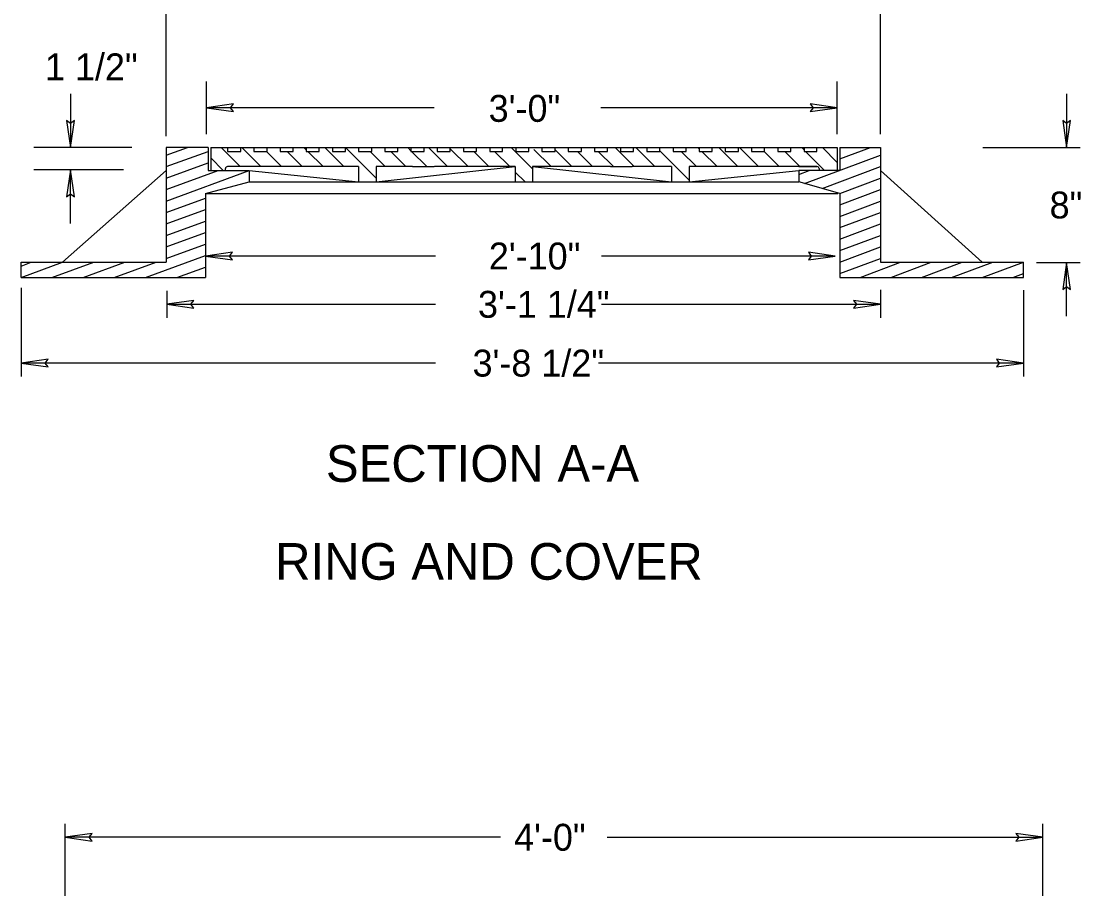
# Model space of a CAD drawing. Extents: x 507591 to 508640, y 495586 to 496246.
# Drawn here: x 508126.8 to 508256.9, y 495951.7 to 496059 of the extents above; entities that cross this region are included whole.
import ezdxf

# ---------------------------------------------------------------- set-up
doc = ezdxf.new("R2010")
doc.units = 0
doc.layers.add('1', color=7, linetype='Continuous')

msp = doc.modelspace()

# ---------------------------------------------------------------- linework, layer by layer
at = {"layer": '1'}
for p, q in [((508144.59, 496044.94), (508144.59, 496067.67)), ((508232.25, 496045.18), (508232.25, 496067.67)), ((508149.52, 496045.18), (508149.52, 496051.63)), ((508226.96, 496045.18), (508226.96, 496051.63)), ((508132.84, 496050.13), (508132.84, 496043.53)), ((508255.11, 496050.13), (508255.11, 496043.53)), ((508177.5, 496048.4), (508149.52, 496048.4)), ((508226.96, 496048.4), (508197.95, 496048.4)), ((508140.38, 496043.53), (508128.35, 496043.53)), ((508144.59, 496042.57), (508147.2, 496043.53)), ((508149.73, 496043.53), (508144.59, 496043.53)), ((508144.59, 496043.53), (508144.59, 496029.46)), ((508144.59, 496041.19), (508149.73, 496043.05)), ((508149.73, 496043.53), (508149.73, 496040.71)), ((508149.73, 496043.53), (508149.73, 496040.71)), ((508150.05, 496043.53), (508150.05, 496040.71)), ((508150.05, 496043.53), (508150.1, 496043.53)), ((508150.1, 496043.53), (508226.89, 496043.53)), ((508151.32, 496043.53), (508153.66, 496041.19)), ((508152.13, 496043.53), (508152.13, 496043.05)), ((508152.13, 496043.05), (508153.74, 496043.05)), ((508153.74, 496043.05), (508153.74, 496043.53)), ((508153.86, 496043.53), (508156.2, 496041.19)), ((508155.35, 496043.53), (508155.35, 496043.05)), ((508155.35, 496043.05), (508156.97, 496043.05)), ((508156.89, 496043.05), (508158.75, 496041.19)), ((508156.97, 496043.05), (508156.97, 496043.53)), ((508158.58, 496043.53), (508158.58, 496043.05)), ((508158.58, 496043.05), (508160.16, 496043.05)), ((508159.43, 496043.05), (508161.29, 496041.19)), ((508160.16, 496043.05), (508160.16, 496043.53)), ((508161.5, 496043.53), (508161.77, 496043.26)), ((508161.77, 496043.53), (508161.77, 496043.05)), ((508161.77, 496043.05), (508163.38, 496043.05)), ((508161.98, 496043.05), (508163.84, 496041.19)), ((508163.38, 496043.05), (508163.38, 496043.53)), ((508164.04, 496043.53), (508166.38, 496041.19)), ((508164.99, 496043.53), (508164.99, 496043.05)), ((508164.99, 496043.05), (508166.6, 496043.05)), ((508166.6, 496043.05), (508166.6, 496043.53)), ((508166.6, 496043.51), (508170.37, 496039.75)), ((508168.21, 496043.53), (508168.21, 496043.05)), ((508168.21, 496043.05), (508169.83, 496043.05)), ((508169.62, 496043.05), (508171.48, 496041.19)), ((508169.83, 496043.05), (508169.83, 496043.53)), ((508171.44, 496043.53), (508171.44, 496043.05)), ((508171.44, 496043.05), (508173.02, 496043.05)), ((508172.16, 496043.05), (508174.02, 496041.19)), ((508173.02, 496043.05), (508173.02, 496043.53)), ((508174.23, 496043.53), (508174.63, 496043.13)), ((508174.63, 496043.53), (508174.63, 496043.05)), ((508174.63, 496043.05), (508176.24, 496043.05)), ((508174.71, 496043.05), (508176.57, 496041.19)), ((508176.24, 496043.05), (508176.24, 496043.53)), ((508176.77, 496043.53), (508179.11, 496041.19)), ((508177.85, 496043.53), (508177.85, 496043.05)), ((508177.85, 496043.05), (508179.46, 496043.05)), ((508179.46, 496043.05), (508179.46, 496043.53)), ((508179.46, 496043.38), (508181.66, 496041.19)), ((508181.07, 496043.53), (508181.07, 496043.05)), ((508181.07, 496043.05), (508182.69, 496043.05)), ((508182.34, 496043.05), (508184.2, 496041.19)), ((508182.69, 496043.05), (508182.69, 496043.53)), ((508184.3, 496043.53), (508184.3, 496043.05)), ((508184.3, 496043.05), (508185.88, 496043.05)), ((508184.89, 496043.05), (508186.75, 496041.19)), ((508185.88, 496043.05), (508185.88, 496043.53)), ((508186.95, 496043.53), (508189.56, 496040.92)), ((508187.49, 496043.53), (508187.49, 496043.05)), ((508187.49, 496043.05), (508189.1, 496043.05)), ((508189.1, 496043.05), (508189.1, 496043.53)), ((508189.73, 496043.3), (508191.84, 496041.19)), ((508190.71, 496043.53), (508190.71, 496043.05)), ((508190.71, 496043.05), (508192.32, 496043.05)), ((508192.32, 496043.05), (508192.32, 496043.53)), ((508192.32, 496043.25), (508194.38, 496041.19)), ((508193.94, 496043.53), (508193.94, 496043.05)), ((508193.94, 496043.05), (508195.55, 496043.05)), ((508195.07, 496043.05), (508196.93, 496041.19)), ((508195.55, 496043.05), (508195.55, 496043.53)), ((508197.16, 496043.53), (508197.16, 496043.05)), ((508197.16, 496043.05), (508198.74, 496043.05)), ((508197.62, 496043.05), (508199.48, 496041.19)), ((508198.74, 496043.05), (508198.74, 496043.53)), ((508199.68, 496043.53), (508202.02, 496041.19)), ((508200.35, 496043.53), (508200.35, 496043.05)), ((508200.35, 496043.05), (508201.96, 496043.05)), ((508201.96, 496043.05), (508201.96, 496043.53)), ((508202.23, 496043.53), (508204.57, 496041.19)), ((508203.57, 496043.53), (508203.57, 496043.05)), ((508203.57, 496043.05), (508205.18, 496043.05)), ((508205.18, 496043.05), (508205.18, 496043.53)), ((508205.18, 496043.12), (508208.78, 496039.52)), ((508206.8, 496043.53), (508206.8, 496043.05)), ((508206.8, 496043.05), (508208.41, 496043.05)), ((508207.8, 496043.05), (508209.66, 496041.19)), ((508208.41, 496043.05), (508208.41, 496043.53)), ((508209.86, 496043.53), (508210.02, 496043.37)), ((508210.02, 496043.53), (508210.02, 496043.05)), ((508210.02, 496043.05), (508211.6, 496043.05)), ((508210.34, 496043.05), (508212.2, 496041.19)), ((508211.6, 496043.05), (508211.6, 496043.53)), ((508212.41, 496043.53), (508214.75, 496041.19)), ((508213.21, 496043.53), (508213.21, 496043.05)), ((508213.21, 496043.05), (508214.82, 496043.05)), ((508214.82, 496043.05), (508214.82, 496043.53)), ((508214.95, 496043.53), (508217.29, 496041.19)), ((508216.43, 496043.53), (508216.43, 496043.05)), ((508216.43, 496043.05), (508218.04, 496043.05)), ((508217.98, 496043.05), (508219.84, 496041.19)), ((508218.04, 496043.05), (508218.04, 496043.53)), ((508219.66, 496043.53), (508219.66, 496043.05)), ((508219.66, 496043.05), (508221.27, 496043.05)), ((508220.52, 496043.05), (508222.38, 496041.19)), ((508221.27, 496043.05), (508221.27, 496043.53)), ((508222.59, 496043.53), (508222.88, 496043.24)), ((508222.88, 496043.53), (508222.88, 496043.05)), ((508222.88, 496043.05), (508224.46, 496043.05)), ((508222.95, 496039.09), (508232.25, 496042.57)), ((508223.07, 496043.05), (508225.41, 496040.71)), ((508224.46, 496043.05), (508224.46, 496043.53)), ((508225.15, 496043.51), (508226.96, 496041.7)), ((508226.89, 496043.53), (508226.96, 496043.53)), ((508226.96, 496043.53), (508226.96, 496040.71)), ((508227.28, 496043.53), (508232.25, 496043.53)), ((508227.28, 496043.53), (508227.28, 496040.71)), ((508227.28, 496042.12), (508231.05, 496043.53)), ((508232.25, 496043.53), (508232.25, 496029.46)), ((508244.84, 496043.53), (508256.76, 496043.53)), ((508144.59, 496039.78), (508149.73, 496041.64)), ((508150.05, 496042.25), (508151.59, 496040.71)), ((508139.36, 496040.78), (508128.35, 496040.78)), ((508131.85, 496029.46), (508144.59, 496040.71)), ((508132.84, 496034.18), (508132.84, 496040.78)), ((508144.59, 496036.96), (508154.79, 496040.71)), ((508144.59, 496038.37), (508150.95, 496040.71)), ((508149.73, 496040.71), (508154.79, 496040.71)), ((508150.06, 496040.71), (508154.79, 496040.71)), ((508150.06, 496040.71), (508150.95, 496040.71)), ((508150.95, 496040.71), (508151.86, 496040.71)), ((508151.86, 496040.71), (508151.86, 496040.95)), ((508151.86, 496040.71), (508151.86, 496040.95)), ((508151.86, 496040.71), (508151.86, 496040.71)), ((508151.86, 496040.71), (508151.86, 496040.71)), ((508168.21, 496041.19), (508152.13, 496041.19)), ((508154.79, 496040.71), (508154.79, 496039.3)), ((508154.79, 496040.71), (508168.21, 496039.3)), ((508168.21, 496041.19), (508168.21, 496039.3)), ((508170.37, 496041.19), (508170.37, 496039.3)), ((508174.8, 496041.19), (508170.37, 496041.19)), ((508170.37, 496039.3), (508187.43, 496041.19)), ((508174.8, 496041.19), (508177.47, 496041.19)), ((508187.43, 496041.19), (508177.51, 496041.19)), ((508187.43, 496041.19), (508187.43, 496039.3)), ((508187.43, 496040.5), (508188.64, 496039.3)), ((508199.11, 496041.19), (508189.56, 496041.19)), ((508189.56, 496041.19), (508189.56, 496039.3)), ((508189.56, 496041.19), (508206.62, 496039.3)), ((508199.11, 496041.19), (508201.79, 496041.19)), ((508206.62, 496041.19), (508201.79, 496041.19)), ((508206.62, 496041.19), (508206.62, 496039.3)), ((508208.78, 496041.19), (508208.78, 496039.3)), ((508224.46, 496041.19), (508208.78, 496041.19)), ((508208.78, 496039.3), (508222.23, 496040.71)), ((508221.91, 496040.71), (508221.91, 496040.71)), ((508221.91, 496040.71), (508221.91, 496040.71)), ((508222.23, 496041.19), (508224.46, 496041.19)), ((508227.28, 496040.71), (508222.23, 496040.71)), ((508222.23, 496040.71), (508222.23, 496039.3)), ((508222.23, 496040.23), (508223.51, 496040.71)), ((508224.73, 496040.95), (508224.73, 496040.71)), ((508226.89, 496040.71), (508224.73, 496040.71)), ((508225.12, 496038.49), (508232.25, 496041.19)), ((508244.75, 496029.46), (508232.25, 496040.71)), ((508149.4, 496037.89), (508154.79, 496039.3)), ((508154.79, 496039.3), (508222.23, 496039.3)), ((508168.21, 496039.36), (508168.27, 496039.3)), ((508227.28, 496037.89), (508222.23, 496039.3)), ((508227.28, 496037.89), (508232.25, 496039.78)), ((508149.4, 496037.89), (508149.4, 496027.57)), ((508149.46, 496037.89), (508227.03, 496037.89)), ((508227.28, 496036.48), (508232.25, 496038.37)), ((508227.28, 496037.89), (508227.28, 496027.57)), ((508144.59, 496035.55), (508149.4, 496037.32)), ((508149.4, 496036.07), (508149.4, 496028.56)), ((508227.28, 496035.07), (508232.25, 496036.96)), ((508227.28, 496036.82), (508227.28, 496028.56)), ((508144.59, 496034.14), (508149.4, 496035.91)), ((508227.28, 496033.69), (508232.25, 496035.55)), ((508144.59, 496032.73), (508149.4, 496034.5)), ((508227.28, 496032.28), (508232.25, 496034.14)), ((508144.59, 496031.32), (508149.4, 496033.09)), ((508227.28, 496030.87), (508232.25, 496032.73)), ((508144.59, 496029.91), (508149.4, 496031.68)), ((508227.28, 496029.46), (508232.25, 496031.32)), ((508142.06, 496027.57), (508149.4, 496030.27)), ((508177.65, 496030.21), (508149.4, 496030.21)), ((508226.72, 496030.21), (508198, 496030.21)), ((508227.28, 496028.05), (508232.25, 496029.91)), ((508126.79, 496027.57), (508131.85, 496029.46)), ((508126.79, 496027.57), (508131.85, 496029.46)), ((508126.79, 496028.98), (508128.01, 496029.46)), ((508126.79, 496027.57), (508131.85, 496029.46)), ((508126.79, 496027.57), (508126.79, 496029.46)), ((508126.79, 496029.46), (508144.59, 496029.46)), ((508130.54, 496027.57), (508135.69, 496029.46)), ((508134.38, 496027.57), (508139.52, 496029.46)), ((508138.22, 496027.57), (508143.36, 496029.46)), ((508145.89, 496027.57), (508149.4, 496028.86)), ((508229.77, 496027.57), (508234.73, 496029.46)), ((508232.25, 496029.46), (508249.8, 496029.46)), ((508233.53, 496027.57), (508238.5, 496029.46)), ((508237.3, 496027.57), (508242.27, 496029.46)), ((508240.99, 496027.57), (508246.04, 496029.46)), ((508244.75, 496027.57), (508249.8, 496029.46)), ((508249.8, 496027.57), (508249.8, 496029.46)), ((508251.42, 496029.42), (508256.76, 496029.42)), ((508255.11, 496022.82), (508255.11, 496029.42)), ((508126.79, 496027.57), (508149.4, 496027.57)), ((508227.28, 496027.57), (508249.8, 496027.57)), ((508248.52, 496027.57), (508249.8, 496028.05)), ((508126.79, 496026.32), (508126.79, 496015.41)), ((508144.65, 496025.92), (508144.65, 496022.63)), ((508232.25, 496026.05), (508232.25, 496022.63)), ((508249.8, 496026), (508249.8, 496015.41)), ((508144.65, 496024.28), (508177.65, 496024.28)), ((508198, 496024.28), (508232.25, 496024.28)), ((508177.65, 496017.06), (508126.79, 496017.06)), ((508249.8, 496017.06), (508197.67, 496017.06)), ((508132.19, 495951.67), (508132.19, 495960.51)), ((508252.18, 495951.67), (508252.18, 495960.51)), ((508185.64, 495958.86), (508132.19, 495958.86)), ((508198.73, 495958.86), (508252.18, 495958.86))]:
    msp.add_line(p, q, dxfattribs=at)
for points in [[(508149.52, 496048.4), (508152.83, 496047.93), (508152.47, 496048.4), (508152.83, 496048.88)], [(508149.52, 496048.4), (508152.83, 496047.93), (508152.47, 496048.4), (508152.83, 496048.88)], [(508226.96, 496048.4), (508223.65, 496048.88), (508224.01, 496048.4), (508223.65, 496047.93)], [(508226.96, 496048.4), (508223.65, 496048.88), (508224.01, 496048.4), (508223.65, 496047.93)], [(508132.84, 496043.53), (508133.32, 496046.83), (508132.84, 496046.48), (508132.37, 496046.83)], [(508132.84, 496043.53), (508133.32, 496046.83), (508132.84, 496046.48), (508132.37, 496046.83)], [(508255.11, 496043.53), (508255.58, 496046.83), (508255.11, 496046.48), (508254.64, 496046.83)], [(508132.84, 496040.78), (508132.37, 496037.47), (508132.84, 496037.83), (508133.32, 496037.47)], [(508132.84, 496040.78), (508132.37, 496037.47), (508132.84, 496037.83), (508133.32, 496037.47)], [(508149.4, 496030.21), (508152.71, 496029.74), (508152.36, 496030.21), (508152.71, 496030.68)], [(508226.72, 496030.21), (508223.41, 496030.68), (508223.77, 496030.21), (508223.41, 496029.74)], [(508255.11, 496029.42), (508254.64, 496026.11), (508255.11, 496026.47), (508255.58, 496026.11)], [(508144.65, 496024.28), (508147.96, 496023.81), (508147.6, 496024.28), (508147.96, 496024.75)], [(508232.25, 496024.28), (508228.94, 496024.75), (508229.3, 496024.28), (508228.94, 496023.81)], [(508232.25, 496024.28), (508228.94, 496024.75), (508229.3, 496024.28), (508228.94, 496023.81)], [(508126.79, 496017.06), (508130.1, 496016.59), (508129.74, 496017.06), (508130.1, 496017.53)], [(508249.8, 496017.06), (508246.5, 496017.53), (508246.85, 496017.06), (508246.5, 496016.59)], [(508132.19, 495958.86), (508135.49, 495958.39), (508135.14, 495958.86), (508135.49, 495959.33)], [(508132.19, 495958.86), (508135.49, 495958.39), (508135.14, 495958.86), (508135.49, 495959.33)], [(508252.18, 495958.86), (508248.87, 495959.33), (508249.23, 495958.86), (508248.87, 495958.39)]]:
    msp.add_lwpolyline(points, close=True, dxfattribs=at)
for centre, major_axis, start_param, end_param in [((508152.13, 496040.95), (-0.268, 0), 4.712389, 6.283185), ((508152.13, 496040.95), (-0.268, 0), 4.712389, 6.283185), ((508224.46, 496040.95), (0.268, 0), 0, 1.570796), ((508224.46, 496040.95), (0.268, 0), 0, 1.570796)]:
    msp.add_ellipse(centre, major_axis=major_axis, ratio=0.874741, start_param=start_param, end_param=end_param, dxfattribs=at)

# ---------------------------------------------------------------- texts
for s, height, p in [('1 1/2"', 3.3, (508129.71, 496051.78)), ('3\'-0"', 3.3, (508184.17, 496046.68)), ('8"', 3.3, (508253.02, 496034.82)), ('2\'-10"', 3.3, (508184.19, 496028.56)), ('3\'-1 1/4"', 3.3, (508182.86, 496022.63)), ('3\'-8 1/2"', 3.3, (508182.19, 496015.41)), ('SECTION A-A', 4.4998, (508164.19, 496002.49)), ('RING AND COVER', 4.4998, (508157.96, 495990.47)), ('4\'-0"', 3.3, (508187.29, 495957.21))]:
    msp.add_text(s, height=height, dxfattribs=at).set_placement(p)

doc.saveas('drawing.dxf')
